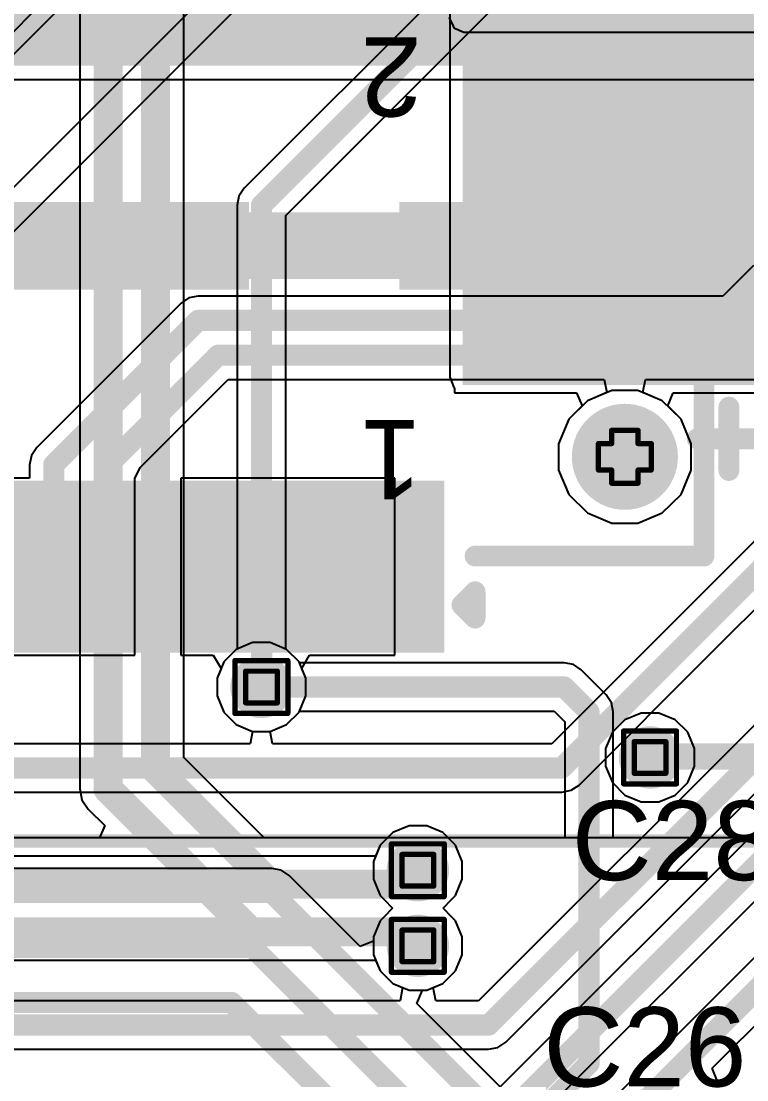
# Model space of a CAD drawing. Header units: inches. Extents: x -22 to 5433, y -13 to 5447.
# Drawn here: x 18.75 to 25.72, y 20.83 to 31.02 of the extents above; entities that cross this region are included whole.
import ezdxf

# ---------------------------------------------------------------- set-up
doc = ezdxf.new("R2010")
doc.units = ezdxf.units.IN
for name, color, linetype in [('Bottom Layer', 5, 'Continuous'), ('Bottom Overlay', 54, 'Continuous'), ('Bottom Paste', 16, 'Continuous'), ('Bottom Solder', 6, 'Continuous'), ('Drill Drawing', 1, 'Continuous'), ('Ground', 16, 'Continuous'), ('Pad Holes', 156, 'Continuous'), ('Power', 76, 'Continuous'), ('Top Layer', 1, 'Continuous'), ('Top Overlay', 2, 'Continuous'), ('Top Paste', 8, 'Continuous'), ('Top Solder', 216, 'Continuous'), ('Via Holes', 16, 'Continuous')]:
    doc.layers.add(name, color=color, linetype=linetype)
doc.styles.add('Arial', font='', dxfattribs={"height": 0.2})
doc.styles.get('Arial').set_extended_font_data('Arial')

msp = doc.modelspace()

# ---------------------------------------------------------------- hatches: boundary and pattern name
at = {"layer": 'Bottom Layer'}
for points in [[(23.004, 27.592), (26.504, 27.592), (26.504, 34.287), (23.004, 34.287)], [(23.04, 32.07), (26.54, 32.07), (26.54, 27.57), (23.04, 27.57)]]:
    msp.add_hatch(color=5, dxfattribs=at).paths.add_polyline_path(points)
h = msp.add_hatch(color=5, dxfattribs=at)
edge = h.paths.add_edge_path()
edge.add_arc((21.057, 24.613), 0.3, 0, 360)
h = msp.add_hatch(color=5, dxfattribs=at)
edge = h.paths.add_edge_path()
edge.add_arc((24.793, 23.935), 0.3, 0, 360)
h = msp.add_hatch(color=5, dxfattribs=at)
edge = h.paths.add_edge_path()
edge.add_arc((22.561, 22.85), 0.3, 0, 360)
h = msp.add_hatch(color=5, dxfattribs=at)
edge = h.paths.add_edge_path()
edge.add_arc((22.561, 22.123), 0.3, 0, 360)
at = {"layer": 'Bottom Paste'}
msp.add_hatch(color=16, dxfattribs=at).paths.add_polyline_path([(23.04, 32.07), (26.54, 32.07), (26.54, 27.57), (23.04, 27.57)])
at = {"layer": 'Bottom Solder'}
msp.add_hatch(color=6, dxfattribs=at).paths.add_polyline_path([(22.99, 32.12), (26.591, 32.12), (26.591, 27.519), (22.99, 27.519)])
h = msp.add_hatch(color=6, dxfattribs=at)
edge = h.paths.add_edge_path()
edge.add_arc((24.551, 26.827), 0.102, 0, 360)
at = {"layer": 'Ground'}
h = msp.add_hatch(color=16, dxfattribs=at)
edge = h.paths.add_edge_path()
edge.add_arc((21.057, 24.613), 0.3, 0, 360)
h = msp.add_hatch(color=16, dxfattribs=at)
edge = h.paths.add_edge_path()
edge.add_arc((24.793, 23.935), 0.3, 0, 360)
h = msp.add_hatch(color=16, dxfattribs=at)
edge = h.paths.add_edge_path()
edge.add_arc((22.561, 22.85), 0.3, 0, 360)
h = msp.add_hatch(color=16, dxfattribs=at)
edge = h.paths.add_edge_path()
edge.add_arc((22.561, 22.123), 0.3, 0, 360)
at = {"layer": 'Pad Holes'}
h = msp.add_hatch(color=7, dxfattribs=at)
edge = h.paths.add_edge_path()
edge.add_arc((24.551, 26.827), 0.51, 0, 360)
at = {"layer": 'Power'}
h = msp.add_hatch(color=76, dxfattribs=at)
edge = h.paths.add_edge_path()
edge.add_arc((21.057, 24.613), 0.3, 0, 360)
h = msp.add_hatch(color=76, dxfattribs=at)
edge = h.paths.add_edge_path()
edge.add_arc((24.793, 23.935), 0.3, 0, 360)
h = msp.add_hatch(color=76, dxfattribs=at)
edge = h.paths.add_edge_path()
edge.add_arc((22.561, 22.85), 0.3, 0, 360)
h = msp.add_hatch(color=76, dxfattribs=at)
edge = h.paths.add_edge_path()
edge.add_arc((22.561, 22.123), 0.3, 0, 360)
at = {"layer": 'Top Layer'}
for points in [[(5.596, 28.537), (25.026, 28.537), (25.026, 29.177), (5.596, 29.177)], [(20.836, 28.537), (16.136, 28.537), (16.136, 29.177), (20.836, 29.177)], [(25.026, 28.537), (22.486, 28.537), (22.486, 29.177), (25.026, 29.177)], [(19.213, 25.046), (18.908, 25.046), (18.908, 26.496), (19.213, 26.496)], [(19.713, 25.046), (19.408, 25.046), (19.408, 26.496), (19.713, 26.496)], [(20.213, 25.046), (19.908, 25.046), (19.908, 26.496), (20.213, 26.496)], [(20.713, 25.046), (20.408, 25.046), (20.408, 26.496), (20.713, 26.496)], [(21.213, 25.046), (20.908, 25.046), (20.908, 26.496), (21.213, 26.496)], [(21.713, 25.046), (21.408, 25.046), (21.408, 26.496), (21.713, 26.496)], [(22.213, 25.046), (21.908, 25.046), (21.908, 26.496), (22.213, 26.496)], [(22.713, 25.046), (22.408, 25.046), (22.408, 26.496), (22.713, 26.496)]]:
    msp.add_hatch(color=1, dxfattribs=at).paths.add_polyline_path(points)
h = msp.add_hatch(color=1, dxfattribs=at)
edge = h.paths.add_edge_path()
edge.add_arc((21.057, 24.613), 0.3, 0, 360)
h = msp.add_hatch(color=1, dxfattribs=at)
edge = h.paths.add_edge_path()
edge.add_arc((24.793, 23.935), 0.3, 0, 360)
h = msp.add_hatch(color=1, dxfattribs=at)
edge = h.paths.add_edge_path()
edge.add_arc((22.561, 22.85), 0.3, 0, 360)
h = msp.add_hatch(color=1, dxfattribs=at)
edge = h.paths.add_edge_path()
edge.add_arc((22.561, 22.123), 0.3, 0, 360)
at = {"layer": 'Top Paste'}
for points in [[(20.836, 28.537), (16.136, 28.537), (16.136, 29.177), (20.836, 29.177)], [(25.026, 28.537), (22.486, 28.537), (22.486, 29.177), (25.026, 29.177)], [(19.213, 25.046), (18.908, 25.046), (18.908, 26.496), (19.213, 26.496)], [(19.713, 25.046), (19.408, 25.046), (19.408, 26.496), (19.713, 26.496)], [(20.213, 25.046), (19.908, 25.046), (19.908, 26.496), (20.213, 26.496)], [(20.713, 25.046), (20.408, 25.046), (20.408, 26.496), (20.713, 26.496)], [(21.213, 25.046), (20.908, 25.046), (20.908, 26.496), (21.213, 26.496)], [(21.713, 25.046), (21.408, 25.046), (21.408, 26.496), (21.713, 26.496)], [(22.213, 25.046), (21.908, 25.046), (21.908, 26.496), (22.213, 26.496)], [(22.713, 25.046), (22.408, 25.046), (22.408, 26.496), (22.713, 26.496)]]:
    msp.add_hatch(color=8, dxfattribs=at).paths.add_polyline_path(points)
at = {"layer": 'Top Solder'}
for points in [[(20.937, 28.435), (16.034, 28.435), (16.034, 29.278), (20.937, 29.278)], [(25.127, 28.435), (22.384, 28.435), (22.384, 29.278), (25.127, 29.278)], [(18.815, 24.944), (18.307, 24.944), (18.307, 26.597), (18.815, 26.597)], [(19.315, 24.944), (18.806, 24.944), (18.806, 26.597), (19.315, 26.597)], [(19.815, 24.944), (19.306, 24.944), (19.306, 26.597), (19.815, 26.597)], [(20.315, 24.944), (19.806, 24.944), (19.806, 26.597), (20.315, 26.597)], [(20.815, 24.944), (20.306, 24.944), (20.306, 26.597), (20.815, 26.597)], [(21.315, 24.944), (20.807, 24.944), (20.807, 26.597), (21.315, 26.597)], [(21.815, 24.944), (21.306, 24.944), (21.306, 26.597), (21.815, 26.597)], [(22.315, 24.944), (21.806, 24.944), (21.806, 26.597), (22.315, 26.597)], [(22.815, 24.944), (22.306, 24.944), (22.306, 26.597), (22.815, 26.597)]]:
    msp.add_hatch(color=216, dxfattribs=at).paths.add_polyline_path(points)
h = msp.add_hatch(color=216, dxfattribs=at)
edge = h.paths.add_edge_path()
edge.add_arc((24.551, 26.827), 0.102, 0, 360)
at = {"layer": 'Via Holes'}
h = msp.add_hatch(color=7, dxfattribs=at)
edge = h.paths.add_edge_path()
edge.add_arc((21.057, 24.613), 0.15, 0, 360)
h = msp.add_hatch(color=7, dxfattribs=at)
edge = h.paths.add_edge_path()
edge.add_arc((24.793, 23.935), 0.15, 0, 360)
h = msp.add_hatch(color=7, dxfattribs=at)
edge = h.paths.add_edge_path()
edge.add_arc((22.561, 22.85), 0.15, 0, 360)
h = msp.add_hatch(color=7, dxfattribs=at)
edge = h.paths.add_edge_path()
edge.add_arc((22.561, 22.123), 0.15, 0, 360)

# ---------------------------------------------------------------- linework, layer by layer
at = {"layer": 'Bottom Layer'}
for p, q in [((22.867, 34.132), (22.867, 27.592)), ((19.31, 32.929), (19.31, 23.632)), ((20.311, 23.934), (20.311, 32.929)), ((22.867, 27.592), (22.907, 27.494)), ((22.907, 27.494), (22.913, 27.492)), ((22.913, 27.492), (22.913, 27.443)), ((22.913, 27.443), (24.086, 27.443)), ((24.086, 27.443), (24.139, 27.316)), ((24.963, 27.316), (25.015, 27.443)), ((25.015, 27.443), (26.667, 27.443)), ((24.139, 27.316), (24.011, 27.188)), ((25.091, 27.188), (24.963, 27.316)), ((24.011, 27.188), (23.914, 26.953)), ((25.188, 26.953), (25.091, 27.188)), ((23.914, 26.953), (23.914, 26.7)), ((25.188, 26.7), (25.188, 26.953)), ((23.914, 26.7), (24.011, 26.466)), ((25.091, 26.466), (25.188, 26.7)), ((24.011, 26.466), (24.19, 26.287)), ((24.911, 26.287), (25.091, 26.466)), ((24.19, 26.287), (24.424, 26.19)), ((24.677, 26.19), (24.911, 26.287)), ((24.424, 26.19), (24.677, 26.19)), ((20.815, 24.975), (20.695, 24.854)), ((20.972, 25.04), (20.815, 24.975)), ((21.142, 25.04), (20.972, 25.04)), ((21.298, 24.975), (21.142, 25.04)), ((21.419, 24.854), (21.298, 24.975)), ((20.695, 24.854), (20.63, 24.698)), ((21.422, 24.846), (21.419, 24.854)), ((23.967, 24.846), (21.422, 24.846)), ((24.056, 24.828), (23.967, 24.846)), ((24.132, 24.777), (24.056, 24.828)), ((24.371, 24.538), (24.132, 24.777)), ((20.63, 24.698), (20.63, 24.528)), ((20.63, 24.528), (20.695, 24.371)), ((24.422, 24.462), (24.371, 24.538)), ((24.439, 24.373), (24.422, 24.462)), ((20.695, 24.371), (20.815, 24.251)), ((21.298, 24.251), (21.419, 24.371)), ((21.419, 24.371), (21.422, 24.38)), ((21.422, 24.38), (23.87, 24.38)), ((23.87, 24.38), (23.973, 24.277)), ((24.439, 23.162), (24.439, 24.373)), ((20.815, 24.251), (20.972, 24.186)), ((21.142, 24.186), (21.298, 24.251)), ((23.973, 24.277), (23.973, 23.162)), ((20.972, 24.186), (21.142, 24.186)), ((21.083, 23.162), (20.311, 23.934)), ((19.31, 23.632), (19.331, 23.528)), ((19.331, 23.528), (19.39, 23.439)), ((19.39, 23.439), (19.55, 23.279)), ((19.55, 23.279), (19.501, 23.162)), ((22.476, 23.277), (22.319, 23.212)), ((22.646, 23.277), (22.476, 23.277)), ((22.802, 23.212), (22.646, 23.277)), ((30.861, 23.162), (6.071, 23.162)), ((19.501, 23.162), (16.13, 23.162)), ((22.269, 23.162), (21.083, 23.162)), ((22.319, 23.212), (22.269, 23.162)), ((22.853, 23.162), (22.802, 23.212)), ((23.973, 23.162), (22.853, 23.162)), ((26.262, 23.162), (24.439, 23.162))]:
    msp.add_line(p, q, dxfattribs=at)
for points in [[(19.582, 23.632, 0.279, 0.279, 0), (19.582, 33.199, 0.279, 0.279, 0)], [(20.039, 23.821, 0.279, 0.279, 0), (20.039, 33.199, 0.279, 0.279, 0)], [(21.057, 24.613, 0.203, 0.203, 0), (23.967, 24.613, 0.203, 0.203, 0)], [(23.967, 24.613, 0.203, 0.203, 0), (24.206, 24.373, 0.203, 0.203, 0)], [(24.206, 20.991, 0.203, 0.203, 0), (24.206, 24.373, 0.203, 0.203, 0)], [(20.039, 23.821, 0.279, 0.279, 0), (21.145, 22.715, 0.279, 0.279, 0)], [(19.582, 23.632, 0.279, 0.279, 0), (20.956, 22.258, 0.279, 0.279, 0)], [(22.426, 22.715, 0.279, 0.279, 0), (22.561, 22.85, 0.279, 0.279, 0)], [(21.145, 22.715, 0.279, 0.279, 0), (22.426, 22.715, 0.279, 0.279, 0)], [(20.956, 22.258, 0.279, 0.279, 0), (22.426, 22.258, 0.279, 0.279, 0)], [(22.426, 22.258, 0.279, 0.279, 0), (22.561, 22.123, 0.279, 0.279, 0)], [(23.148, 19.933, 0.203, 0.203, 0), (24.206, 20.991, 0.203, 0.203, 0)]]:
    msp.add_lwpolyline(points, format="xyseb", dxfattribs=at)
for points in [[(21.006, 24.613, 0.102, 0.102, 1), (21.107, 24.613, 0.102, 0.102, 1)], [(23.916, 24.613, 0.102, 0.102, 1), (24.018, 24.613, 0.102, 0.102, 1)], [(23.916, 24.613, 0.102, 0.102, 1), (24.018, 24.613, 0.102, 0.102, 1)], [(24.155, 24.373, 0.102, 0.102, 1), (24.257, 24.373, 0.102, 0.102, 1)], [(24.155, 24.373, 0.102, 0.102, 1), (24.257, 24.373, 0.102, 0.102, 1)], [(19.969, 23.821, 0.14, 0.14, 1), (20.109, 23.821, 0.14, 0.14, 1)], [(19.969, 23.821, 0.14, 0.14, 1), (20.109, 23.821, 0.14, 0.14, 1)], [(19.512, 23.632, 0.14, 0.14, 1), (19.652, 23.632, 0.14, 0.14, 1)], [(19.512, 23.632, 0.14, 0.14, 1), (19.652, 23.632, 0.14, 0.14, 1)], [(22.491, 22.85, 0.14, 0.14, 1), (22.63, 22.85, 0.14, 0.14, 1)], [(21.075, 22.715, 0.14, 0.14, 1), (21.215, 22.715, 0.14, 0.14, 1)], [(21.075, 22.715, 0.14, 0.14, 1), (21.215, 22.715, 0.14, 0.14, 1)], [(22.356, 22.715, 0.14, 0.14, 1), (22.496, 22.715, 0.14, 0.14, 1)], [(22.356, 22.715, 0.14, 0.14, 1), (22.496, 22.715, 0.14, 0.14, 1)], [(20.886, 22.258, 0.14, 0.14, 1), (21.026, 22.258, 0.14, 0.14, 1)], [(20.886, 22.258, 0.14, 0.14, 1), (21.026, 22.258, 0.14, 0.14, 1)], [(22.356, 22.258, 0.14, 0.14, 1), (22.496, 22.258, 0.14, 0.14, 1)], [(22.356, 22.258, 0.14, 0.14, 1), (22.496, 22.258, 0.14, 0.14, 1)], [(22.491, 22.123, 0.14, 0.14, 1), (22.63, 22.123, 0.14, 0.14, 1)], [(24.155, 20.991, 0.102, 0.102, 1), (24.257, 20.991, 0.102, 0.102, 1)], [(24.155, 20.991, 0.102, 0.102, 1), (24.257, 20.991, 0.102, 0.102, 1)]]:
    msp.add_lwpolyline(points, format="xyseb", close=True, dxfattribs=at)
at = {"layer": 'Bottom Overlay'}
for points in [[(25.551, 26.695, 0.2, 0.2, 0), (25.551, 27.305, 0.2, 0.2, 0)], [(25.246, 27, 0.2, 0.2, 0), (25.856, 27, 0.2, 0.2, 0)], [(4.958, 23.131, 0.127, 0.127, 0), (31.958, 23.131, 0.127, 0.127, 0)]]:
    msp.add_lwpolyline(points, format="xyseb", dxfattribs=at)
for points in [[(25.501, 27.305, 0.1, 0.1, 1), (25.601, 27.305, 0.1, 0.1, 1)], [(25.196, 27, 0.1, 0.1, 1), (25.296, 27, 0.1, 0.1, 1)], [(25.501, 26.695, 0.1, 0.1, 1), (25.601, 26.695, 0.1, 0.1, 1)]]:
    msp.add_lwpolyline(points, format="xyseb", close=True, dxfattribs=at)
at = {"layer": 'Bottom Solder'}
for p in [(-5.239, 6.997), (-3.736, 6.996), (-3.066, 7.238)]:
    msp.add_line(p, (5432.852, 5447.493), dxfattribs=at)
at = {"layer": 'Drill Drawing'}
for points in [[(24.424, 26.954, 0.0508, 0.0508, 0), (24.424, 27.081, 0.0508, 0.0508, 0)], [(24.424, 27.081, 0.0508, 0.0508, 0), (24.678, 27.081, 0.0508, 0.0508, 0)], [(24.678, 26.954, 0.0508, 0.0508, 0), (24.678, 27.081, 0.0508, 0.0508, 0)], [(24.297, 26.7, 0.0508, 0.0508, 0), (24.297, 26.954, 0.0508, 0.0508, 0)], [(24.297, 26.954, 0.0508, 0.0508, 0), (24.424, 26.954, 0.0508, 0.0508, 0)], [(24.678, 26.954, 0.0508, 0.0508, 0), (24.805, 26.954, 0.0508, 0.0508, 0)], [(24.805, 26.7, 0.0508, 0.0508, 0), (24.805, 26.954, 0.0508, 0.0508, 0)], [(24.297, 26.7, 0.0508, 0.0508, 0), (24.424, 26.7, 0.0508, 0.0508, 0)], [(24.424, 26.573, 0.0508, 0.0508, 0), (24.424, 26.7, 0.0508, 0.0508, 0)], [(24.678, 26.7, 0.0508, 0.0508, 0), (24.805, 26.7, 0.0508, 0.0508, 0)], [(24.678, 26.573, 0.0508, 0.0508, 0), (24.678, 26.7, 0.0508, 0.0508, 0)], [(24.424, 26.573, 0.0508, 0.0508, 0), (24.678, 26.573, 0.0508, 0.0508, 0)], [(20.803, 24.867, 0.0508, 0.0508, 0), (21.311, 24.867, 0.0508, 0.0508, 0)], [(20.803, 24.359, 0.0508, 0.0508, 0), (20.803, 24.867, 0.0508, 0.0508, 0)], [(21.311, 24.359, 0.0508, 0.0508, 0), (21.311, 24.867, 0.0508, 0.0508, 0)], [(20.904, 24.765, 0.0508, 0.0508, 0), (21.209, 24.765, 0.0508, 0.0508, 0)], [(20.904, 24.46, 0.0508, 0.0508, 0), (20.904, 24.765, 0.0508, 0.0508, 0)], [(21.209, 24.46, 0.0508, 0.0508, 0), (21.209, 24.765, 0.0508, 0.0508, 0)], [(20.904, 24.46, 0.0508, 0.0508, 0), (21.209, 24.46, 0.0508, 0.0508, 0)], [(20.803, 24.359, 0.0508, 0.0508, 0), (21.311, 24.359, 0.0508, 0.0508, 0)], [(24.539, 24.189, 0.0508, 0.0508, 0), (25.047, 24.189, 0.0508, 0.0508, 0)], [(24.539, 23.681, 0.0508, 0.0508, 0), (24.539, 24.189, 0.0508, 0.0508, 0)], [(25.047, 23.681, 0.0508, 0.0508, 0), (25.047, 24.189, 0.0508, 0.0508, 0)], [(24.641, 24.087, 0.0508, 0.0508, 0), (24.946, 24.087, 0.0508, 0.0508, 0)], [(24.641, 23.783, 0.0508, 0.0508, 0), (24.641, 24.087, 0.0508, 0.0508, 0)], [(24.946, 23.783, 0.0508, 0.0508, 0), (24.946, 24.087, 0.0508, 0.0508, 0)], [(24.641, 23.783, 0.0508, 0.0508, 0), (24.946, 23.783, 0.0508, 0.0508, 0)], [(24.539, 23.681, 0.0508, 0.0508, 0), (25.047, 23.681, 0.0508, 0.0508, 0)], [(22.307, 23.104, 0.0508, 0.0508, 0), (22.815, 23.104, 0.0508, 0.0508, 0)], [(22.307, 22.596, 0.0508, 0.0508, 0), (22.307, 23.104, 0.0508, 0.0508, 0)], [(22.815, 22.596, 0.0508, 0.0508, 0), (22.815, 23.104, 0.0508, 0.0508, 0)], [(22.408, 23.002, 0.0508, 0.0508, 0), (22.713, 23.002, 0.0508, 0.0508, 0)], [(22.408, 22.698, 0.0508, 0.0508, 0), (22.408, 23.002, 0.0508, 0.0508, 0)], [(22.713, 22.698, 0.0508, 0.0508, 0), (22.713, 23.002, 0.0508, 0.0508, 0)], [(22.408, 22.698, 0.0508, 0.0508, 0), (22.713, 22.698, 0.0508, 0.0508, 0)], [(22.307, 22.596, 0.0508, 0.0508, 0), (22.815, 22.596, 0.0508, 0.0508, 0)], [(22.307, 22.377, 0.0508, 0.0508, 0), (22.815, 22.377, 0.0508, 0.0508, 0)], [(22.307, 21.869, 0.0508, 0.0508, 0), (22.307, 22.377, 0.0508, 0.0508, 0)], [(22.815, 21.869, 0.0508, 0.0508, 0), (22.815, 22.377, 0.0508, 0.0508, 0)], [(22.408, 22.275, 0.0508, 0.0508, 0), (22.713, 22.275, 0.0508, 0.0508, 0)], [(22.408, 21.971, 0.0508, 0.0508, 0), (22.408, 22.275, 0.0508, 0.0508, 0)], [(22.713, 21.971, 0.0508, 0.0508, 0), (22.713, 22.275, 0.0508, 0.0508, 0)], [(22.408, 21.971, 0.0508, 0.0508, 0), (22.713, 21.971, 0.0508, 0.0508, 0)], [(22.307, 21.869, 0.0508, 0.0508, 0), (22.815, 21.869, 0.0508, 0.0508, 0)]]:
    msp.add_lwpolyline(points, format="xyseb", dxfattribs=at)
for points in [[(24.411, 27.081, 0.0254, 0.0254, 1), (24.436, 27.081, 0.0254, 0.0254, 1)], [(24.411, 27.081, 0.0254, 0.0254, 1), (24.436, 27.081, 0.0254, 0.0254, 1)], [(24.665, 27.081, 0.0254, 0.0254, 1), (24.69, 27.081, 0.0254, 0.0254, 1)], [(24.665, 27.081, 0.0254, 0.0254, 1), (24.69, 27.081, 0.0254, 0.0254, 1)], [(24.284, 26.954, 0.0254, 0.0254, 1), (24.309, 26.954, 0.0254, 0.0254, 1)], [(24.284, 26.954, 0.0254, 0.0254, 1), (24.309, 26.954, 0.0254, 0.0254, 1)], [(24.411, 26.954, 0.0254, 0.0254, 1), (24.436, 26.954, 0.0254, 0.0254, 1)], [(24.411, 26.954, 0.0254, 0.0254, 1), (24.436, 26.954, 0.0254, 0.0254, 1)], [(24.665, 26.954, 0.0254, 0.0254, 1), (24.69, 26.954, 0.0254, 0.0254, 1)], [(24.665, 26.954, 0.0254, 0.0254, 1), (24.69, 26.954, 0.0254, 0.0254, 1)], [(24.792, 26.954, 0.0254, 0.0254, 1), (24.817, 26.954, 0.0254, 0.0254, 1)], [(24.792, 26.954, 0.0254, 0.0254, 1), (24.817, 26.954, 0.0254, 0.0254, 1)], [(24.284, 26.7, 0.0254, 0.0254, 1), (24.309, 26.7, 0.0254, 0.0254, 1)], [(24.284, 26.7, 0.0254, 0.0254, 1), (24.309, 26.7, 0.0254, 0.0254, 1)], [(24.411, 26.7, 0.0254, 0.0254, 1), (24.436, 26.7, 0.0254, 0.0254, 1)], [(24.411, 26.7, 0.0254, 0.0254, 1), (24.436, 26.7, 0.0254, 0.0254, 1)], [(24.665, 26.7, 0.0254, 0.0254, 1), (24.69, 26.7, 0.0254, 0.0254, 1)], [(24.665, 26.7, 0.0254, 0.0254, 1), (24.69, 26.7, 0.0254, 0.0254, 1)], [(24.792, 26.7, 0.0254, 0.0254, 1), (24.817, 26.7, 0.0254, 0.0254, 1)], [(24.792, 26.7, 0.0254, 0.0254, 1), (24.817, 26.7, 0.0254, 0.0254, 1)], [(24.411, 26.573, 0.0254, 0.0254, 1), (24.436, 26.573, 0.0254, 0.0254, 1)], [(24.411, 26.573, 0.0254, 0.0254, 1), (24.436, 26.573, 0.0254, 0.0254, 1)], [(24.665, 26.573, 0.0254, 0.0254, 1), (24.69, 26.573, 0.0254, 0.0254, 1)], [(24.665, 26.573, 0.0254, 0.0254, 1), (24.69, 26.573, 0.0254, 0.0254, 1)], [(20.79, 24.867, 0.0254, 0.0254, 1), (20.815, 24.867, 0.0254, 0.0254, 1)], [(20.79, 24.867, 0.0254, 0.0254, 1), (20.815, 24.867, 0.0254, 0.0254, 1)], [(21.298, 24.867, 0.0254, 0.0254, 1), (21.323, 24.867, 0.0254, 0.0254, 1)], [(21.298, 24.867, 0.0254, 0.0254, 1), (21.323, 24.867, 0.0254, 0.0254, 1)], [(20.892, 24.765, 0.0254, 0.0254, 1), (20.917, 24.765, 0.0254, 0.0254, 1)], [(20.892, 24.765, 0.0254, 0.0254, 1), (20.917, 24.765, 0.0254, 0.0254, 1)], [(21.196, 24.765, 0.0254, 0.0254, 1), (21.222, 24.765, 0.0254, 0.0254, 1)], [(21.196, 24.765, 0.0254, 0.0254, 1), (21.222, 24.765, 0.0254, 0.0254, 1)], [(20.892, 24.46, 0.0254, 0.0254, 1), (20.917, 24.46, 0.0254, 0.0254, 1)], [(20.892, 24.46, 0.0254, 0.0254, 1), (20.917, 24.46, 0.0254, 0.0254, 1)], [(21.196, 24.46, 0.0254, 0.0254, 1), (21.222, 24.46, 0.0254, 0.0254, 1)], [(21.196, 24.46, 0.0254, 0.0254, 1), (21.222, 24.46, 0.0254, 0.0254, 1)], [(20.79, 24.359, 0.0254, 0.0254, 1), (20.815, 24.359, 0.0254, 0.0254, 1)], [(20.79, 24.359, 0.0254, 0.0254, 1), (20.815, 24.359, 0.0254, 0.0254, 1)], [(21.298, 24.359, 0.0254, 0.0254, 1), (21.323, 24.359, 0.0254, 0.0254, 1)], [(21.298, 24.359, 0.0254, 0.0254, 1), (21.323, 24.359, 0.0254, 0.0254, 1)], [(24.526, 24.189, 0.0254, 0.0254, 1), (24.552, 24.189, 0.0254, 0.0254, 1)], [(24.526, 24.189, 0.0254, 0.0254, 1), (24.552, 24.189, 0.0254, 0.0254, 1)], [(25.034, 24.189, 0.0254, 0.0254, 1), (25.06, 24.189, 0.0254, 0.0254, 1)], [(25.034, 24.189, 0.0254, 0.0254, 1), (25.06, 24.189, 0.0254, 0.0254, 1)], [(24.628, 24.087, 0.0254, 0.0254, 1), (24.653, 24.087, 0.0254, 0.0254, 1)], [(24.628, 24.087, 0.0254, 0.0254, 1), (24.653, 24.087, 0.0254, 0.0254, 1)], [(24.933, 24.087, 0.0254, 0.0254, 1), (24.958, 24.087, 0.0254, 0.0254, 1)], [(24.933, 24.087, 0.0254, 0.0254, 1), (24.958, 24.087, 0.0254, 0.0254, 1)], [(24.628, 23.783, 0.0254, 0.0254, 1), (24.653, 23.783, 0.0254, 0.0254, 1)], [(24.628, 23.783, 0.0254, 0.0254, 1), (24.653, 23.783, 0.0254, 0.0254, 1)], [(24.933, 23.783, 0.0254, 0.0254, 1), (24.958, 23.783, 0.0254, 0.0254, 1)], [(24.933, 23.783, 0.0254, 0.0254, 1), (24.958, 23.783, 0.0254, 0.0254, 1)], [(24.526, 23.681, 0.0254, 0.0254, 1), (24.552, 23.681, 0.0254, 0.0254, 1)], [(24.526, 23.681, 0.0254, 0.0254, 1), (24.552, 23.681, 0.0254, 0.0254, 1)], [(25.034, 23.681, 0.0254, 0.0254, 1), (25.06, 23.681, 0.0254, 0.0254, 1)], [(25.034, 23.681, 0.0254, 0.0254, 1), (25.06, 23.681, 0.0254, 0.0254, 1)], [(22.294, 23.104, 0.0254, 0.0254, 1), (22.319, 23.104, 0.0254, 0.0254, 1)], [(22.294, 23.104, 0.0254, 0.0254, 1), (22.319, 23.104, 0.0254, 0.0254, 1)], [(22.802, 23.104, 0.0254, 0.0254, 1), (22.827, 23.104, 0.0254, 0.0254, 1)], [(22.802, 23.104, 0.0254, 0.0254, 1), (22.827, 23.104, 0.0254, 0.0254, 1)], [(22.396, 23.002, 0.0254, 0.0254, 1), (22.421, 23.002, 0.0254, 0.0254, 1)], [(22.396, 23.002, 0.0254, 0.0254, 1), (22.421, 23.002, 0.0254, 0.0254, 1)], [(22.7, 23.002, 0.0254, 0.0254, 1), (22.726, 23.002, 0.0254, 0.0254, 1)], [(22.7, 23.002, 0.0254, 0.0254, 1), (22.726, 23.002, 0.0254, 0.0254, 1)], [(22.396, 22.698, 0.0254, 0.0254, 1), (22.421, 22.698, 0.0254, 0.0254, 1)], [(22.396, 22.698, 0.0254, 0.0254, 1), (22.421, 22.698, 0.0254, 0.0254, 1)], [(22.7, 22.698, 0.0254, 0.0254, 1), (22.726, 22.698, 0.0254, 0.0254, 1)], [(22.7, 22.698, 0.0254, 0.0254, 1), (22.726, 22.698, 0.0254, 0.0254, 1)], [(22.294, 22.596, 0.0254, 0.0254, 1), (22.319, 22.596, 0.0254, 0.0254, 1)], [(22.294, 22.596, 0.0254, 0.0254, 1), (22.319, 22.596, 0.0254, 0.0254, 1)], [(22.802, 22.596, 0.0254, 0.0254, 1), (22.827, 22.596, 0.0254, 0.0254, 1)], [(22.802, 22.596, 0.0254, 0.0254, 1), (22.827, 22.596, 0.0254, 0.0254, 1)], [(22.294, 22.377, 0.0254, 0.0254, 1), (22.319, 22.377, 0.0254, 0.0254, 1)], [(22.294, 22.377, 0.0254, 0.0254, 1), (22.319, 22.377, 0.0254, 0.0254, 1)], [(22.802, 22.377, 0.0254, 0.0254, 1), (22.827, 22.377, 0.0254, 0.0254, 1)], [(22.802, 22.377, 0.0254, 0.0254, 1), (22.827, 22.377, 0.0254, 0.0254, 1)], [(22.396, 22.275, 0.0254, 0.0254, 1), (22.421, 22.275, 0.0254, 0.0254, 1)], [(22.396, 22.275, 0.0254, 0.0254, 1), (22.421, 22.275, 0.0254, 0.0254, 1)], [(22.7, 22.275, 0.0254, 0.0254, 1), (22.726, 22.275, 0.0254, 0.0254, 1)], [(22.7, 22.275, 0.0254, 0.0254, 1), (22.726, 22.275, 0.0254, 0.0254, 1)], [(22.396, 21.971, 0.0254, 0.0254, 1), (22.421, 21.971, 0.0254, 0.0254, 1)], [(22.396, 21.971, 0.0254, 0.0254, 1), (22.421, 21.971, 0.0254, 0.0254, 1)], [(22.7, 21.971, 0.0254, 0.0254, 1), (22.726, 21.971, 0.0254, 0.0254, 1)], [(22.7, 21.971, 0.0254, 0.0254, 1), (22.726, 21.971, 0.0254, 0.0254, 1)], [(22.294, 21.869, 0.0254, 0.0254, 1), (22.319, 21.869, 0.0254, 0.0254, 1)], [(22.294, 21.869, 0.0254, 0.0254, 1), (22.319, 21.869, 0.0254, 0.0254, 1)], [(22.802, 21.869, 0.0254, 0.0254, 1), (22.827, 21.869, 0.0254, 0.0254, 1)], [(22.802, 21.869, 0.0254, 0.0254, 1), (22.827, 21.869, 0.0254, 0.0254, 1)]]:
    msp.add_lwpolyline(points, format="xyseb", close=True, dxfattribs=at)
at = {"layer": 'Ground'}
for p, q in [((23.215, 31.734), (20.892, 29.411)), ((21.29, 29.149), (23.476, 31.336)), ((20.841, 29.335), (20.824, 29.246)), ((20.892, 29.411), (20.841, 29.335)), ((20.824, 29.246), (20.824, 24.978)), ((21.29, 24.978), (21.29, 29.149)), ((32.474, 28.689), (23.633, 19.848)), ((25.391, 20.946), (32.736, 28.291)), ((24.424, 27.464), (24.19, 27.367)), ((24.677, 27.464), (24.424, 27.464)), ((24.911, 27.367), (24.677, 27.464)), ((24.19, 27.367), (24.011, 27.188)), ((25.091, 27.188), (24.911, 27.367)), ((24.011, 27.188), (23.914, 26.953)), ((25.188, 26.953), (25.091, 27.188)), ((23.914, 26.953), (23.914, 26.7)), ((25.188, 26.7), (25.188, 26.953)), ((23.914, 26.7), (24.011, 26.466)), ((25.091, 26.466), (25.188, 26.7)), ((24.011, 26.466), (24.19, 26.287)), ((24.911, 26.287), (25.091, 26.466)), ((24.19, 26.287), (24.424, 26.19)), ((24.677, 26.19), (24.911, 26.287)), ((26.071, 26.29), (25.076, 25.295)), ((24.424, 26.19), (24.677, 26.19)), ((25.406, 24.966), (26.401, 25.961)), ((27.364, 25.814), (23.144, 21.594)), ((23.406, 21.197), (27.694, 25.485)), ((27.917, 25.332), (23.265, 20.68)), ((25.076, 25.295), (23.848, 24.067)), ((20.815, 24.975), (20.695, 24.854)), ((20.824, 24.978), (20.815, 24.975)), ((21.298, 24.975), (21.29, 24.978)), ((21.419, 24.854), (21.298, 24.975)), ((23.526, 20.282), (28.247, 25.002)), ((24.11, 23.67), (25.406, 24.966)), ((20.695, 24.854), (20.63, 24.698)), ((21.484, 24.698), (21.419, 24.854)), ((20.63, 24.698), (20.63, 24.528)), ((21.484, 24.528), (21.484, 24.698)), ((20.63, 24.528), (20.695, 24.371)), ((21.419, 24.371), (21.484, 24.528)), ((20.695, 24.371), (20.815, 24.251)), ((21.298, 24.251), (21.419, 24.371)), ((20.815, 24.251), (20.972, 24.186)), ((21.142, 24.186), (21.298, 24.251)), ((20.972, 24.186), (20.95, 24.067)), ((21.163, 24.067), (21.142, 24.186)), ((20.95, 24.067), (12.991, 24.067)), ((23.848, 24.067), (21.163, 24.067)), ((24.034, 23.619), (24.11, 23.67)), ((12.894, 23.601), (23.945, 23.601)), ((23.945, 23.601), (24.034, 23.619)), ((22.476, 23.277), (22.319, 23.212)), ((22.646, 23.277), (22.476, 23.277)), ((22.802, 23.212), (22.646, 23.277)), ((22.319, 23.212), (22.199, 23.092)), ((22.923, 23.092), (22.802, 23.212)), ((22.199, 23.092), (22.134, 22.935)), ((22.988, 22.935), (22.923, 23.092)), ((22.134, 22.935), (22.134, 22.765)), ((22.988, 22.765), (22.988, 22.935)), ((22.134, 22.765), (22.199, 22.608)), ((22.923, 22.608), (22.988, 22.765)), ((22.199, 22.608), (22.237, 22.569)), ((22.884, 22.569), (22.923, 22.608)), ((22.237, 22.569), (22.317, 22.486)), ((22.804, 22.486), (22.884, 22.569)), ((22.237, 22.403), (22.199, 22.365)), ((22.317, 22.486), (22.237, 22.403)), ((22.884, 22.403), (22.804, 22.486)), ((22.923, 22.365), (22.884, 22.403)), ((22.199, 22.365), (22.134, 22.208)), ((22.988, 22.208), (22.923, 22.365)), ((22.134, 22.208), (22.134, 22.038)), ((22.988, 22.038), (22.988, 22.208)), ((22.134, 22.038), (22.199, 21.881)), ((22.923, 21.881), (22.988, 22.038)), ((22.199, 21.881), (22.319, 21.761)), ((22.802, 21.761), (22.923, 21.881)), ((22.319, 21.761), (22.414, 21.721)), ((22.414, 21.721), (22.389, 21.594)), ((22.707, 21.721), (22.802, 21.761)), ((22.732, 21.594), (22.707, 21.721)), ((22.389, 21.594), (11.954, 21.594)), ((23.144, 21.594), (22.732, 21.594)), ((23.33, 21.146), (23.406, 21.197)), ((11.858, 21.128), (23.241, 21.128)), ((23.241, 21.128), (23.33, 21.146)), ((25.443, 20.819), (25.391, 20.946))]:
    msp.add_line(p, q, dxfattribs=at)
for points in [[(21.057, 29.246, 0.203, 0.203, 0), (23.379, 31.569, 0.203, 0.203, 0)], [(21.057, 24.613, 0.203, 0.203, 0), (21.057, 29.246, 0.203, 0.203, 0)], [(23.729, 19.614, 0.203, 0.203, 0), (32.639, 28.524, 0.203, 0.203, 0)], [(25.241, 25.13, 0.203, 0.203, 0), (26.495, 26.384, 0.203, 0.203, 0)], [(23.241, 21.361, 0.203, 0.203, 0), (27.788, 25.908, 0.203, 0.203, 0)], [(23.362, 20.447, 0.203, 0.203, 0), (28.34, 25.426, 0.203, 0.203, 0)], [(23.945, 23.834, 0.203, 0.203, 0), (25.241, 25.13, 0.203, 0.203, 0)], [(12.894, 23.834, 0.203, 0.203, 0), (23.945, 23.834, 0.203, 0.203, 0)], [(11.858, 21.361, 0.203, 0.203, 0), (23.241, 21.361, 0.203, 0.203, 0)]]:
    msp.add_lwpolyline(points, format="xyseb", dxfattribs=at)
for points in [[(21.006, 29.246, 0.102, 0.102, 1), (21.107, 29.246, 0.102, 0.102, 1)], [(21.006, 29.246, 0.102, 0.102, 1), (21.107, 29.246, 0.102, 0.102, 1)], [(25.19, 25.13, 0.102, 0.102, 1), (25.292, 25.13, 0.102, 0.102, 1)], [(25.19, 25.13, 0.102, 0.102, 1), (25.292, 25.13, 0.102, 0.102, 1)], [(21.006, 24.613, 0.102, 0.102, 1), (21.107, 24.613, 0.102, 0.102, 1)], [(23.894, 23.834, 0.102, 0.102, 1), (23.996, 23.834, 0.102, 0.102, 1)], [(23.894, 23.834, 0.102, 0.102, 1), (23.996, 23.834, 0.102, 0.102, 1)], [(23.19, 21.361, 0.102, 0.102, 1), (23.292, 21.361, 0.102, 0.102, 1)], [(23.19, 21.361, 0.102, 0.102, 1), (23.292, 21.361, 0.102, 0.102, 1)]]:
    msp.add_lwpolyline(points, format="xyseb", close=True, dxfattribs=at)
at = {"layer": 'Power'}
for p, q in [((8.327, 30.455), (51.86, 30.455)), ((24.424, 27.464), (24.19, 27.367)), ((24.677, 27.464), (24.424, 27.464)), ((24.911, 27.367), (24.677, 27.464)), ((24.19, 27.367), (24.011, 27.188)), ((25.091, 27.188), (24.911, 27.367)), ((24.011, 27.188), (23.914, 26.953)), ((25.188, 26.953), (25.091, 27.188)), ((23.914, 26.953), (23.914, 26.7)), ((25.188, 26.7), (25.188, 26.953)), ((23.914, 26.7), (24.011, 26.466)), ((25.091, 26.466), (25.188, 26.7)), ((24.011, 26.466), (24.19, 26.287)), ((24.911, 26.287), (25.091, 26.466)), ((24.19, 26.287), (24.424, 26.19)), ((24.677, 26.19), (24.911, 26.287)), ((24.424, 26.19), (24.677, 26.19)), ((20.815, 24.975), (20.695, 24.854)), ((20.972, 25.04), (20.815, 24.975)), ((21.142, 25.04), (20.972, 25.04)), ((21.298, 24.975), (21.142, 25.04)), ((21.419, 24.854), (21.298, 24.975)), ((20.695, 24.854), (20.63, 24.698)), ((21.484, 24.698), (21.419, 24.854)), ((20.63, 24.698), (20.63, 24.528)), ((21.484, 24.528), (21.484, 24.698)), ((20.63, 24.528), (20.695, 24.371)), ((21.419, 24.371), (21.484, 24.528)), ((20.695, 24.371), (20.815, 24.251)), ((21.298, 24.251), (21.419, 24.371)), ((24.708, 24.362), (24.551, 24.297)), ((24.878, 24.362), (24.708, 24.362)), ((25.035, 24.297), (24.878, 24.362)), ((20.815, 24.251), (20.972, 24.186)), ((21.142, 24.186), (21.298, 24.251)), ((24.551, 24.297), (24.431, 24.177)), ((25.155, 24.177), (25.035, 24.297)), ((20.972, 24.186), (21.142, 24.186)), ((24.431, 24.177), (24.366, 24.02)), ((25.22, 24.02), (25.155, 24.177)), ((24.366, 24.02), (24.366, 23.85)), ((25.22, 23.85), (25.22, 24.02)), ((24.366, 23.85), (24.431, 23.693)), ((25.155, 23.693), (25.22, 23.85)), ((24.431, 23.693), (24.551, 23.573)), ((25.035, 23.573), (25.155, 23.693)), ((24.551, 23.573), (24.708, 23.508)), ((24.878, 23.508), (25.035, 23.573)), ((24.708, 23.508), (24.878, 23.508)), ((22.476, 23.277), (22.319, 23.212)), ((22.646, 23.277), (22.476, 23.277)), ((22.802, 23.212), (22.646, 23.277)), ((22.319, 23.212), (22.199, 23.092)), ((22.923, 23.092), (22.802, 23.212)), ((22.199, 23.092), (22.134, 22.935)), ((22.988, 22.935), (22.923, 23.092)), ((22.134, 22.935), (22.134, 22.765)), ((22.988, 22.765), (22.988, 22.935)), ((21.157, 22.868), (4.832, 22.868)), ((21.246, 22.85), (21.157, 22.868)), ((21.322, 22.799), (21.246, 22.85)), ((22.007, 22.115), (21.322, 22.799)), ((22.134, 22.765), (22.199, 22.608)), ((22.923, 22.608), (22.988, 22.765)), ((22.199, 22.608), (22.237, 22.569)), ((22.884, 22.569), (22.923, 22.608)), ((22.237, 22.569), (22.317, 22.486)), ((22.804, 22.486), (22.884, 22.569)), ((22.237, 22.403), (22.199, 22.365)), ((22.317, 22.486), (22.237, 22.403)), ((22.884, 22.403), (22.804, 22.486)), ((22.923, 22.365), (22.884, 22.403)), ((22.199, 22.365), (22.134, 22.208)), ((22.988, 22.208), (22.923, 22.365)), ((22.134, 22.208), (22.134, 22.167)), ((22.988, 22.038), (22.988, 22.208)), ((22.134, 22.167), (22.007, 22.115)), ((22.923, 21.881), (22.988, 22.038)), ((22.802, 21.761), (22.923, 21.881)), ((22.552, 21.569), (22.605, 21.696)), ((22.605, 21.696), (22.646, 21.696)), ((22.646, 21.696), (22.802, 21.761)), ((24.945, 19.176), (22.552, 21.569))]:
    msp.add_line(p, q, dxfattribs=at)
for points in [[(8.139, 30.908, 0.635, 0.635, 0), (52.048, 30.908, 0.635, 0.635, 0)], [(4.466, 22.635, 0.203, 0.203, 0), (21.157, 22.635, 0.203, 0.203, 0)], [(21.157, 22.635, 0.203, 0.203, 0), (24.781, 19.011, 0.203, 0.203, 0)], [(3.454, 22.106, 0.203, 0.203, 0), (20.974, 22.106, 0.203, 0.203, 0)], [(20.974, 22.106, 0.203, 0.203, 0), (24.337, 18.743, 0.203, 0.203, 0)], [(-15.641, 21.577, 0.203, 0.203, 0), (20.772, 21.577, 0.203, 0.203, 0)], [(20.772, 21.577, 0.203, 0.203, 0), (23.9, 18.45, 0.203, 0.203, 0)]]:
    msp.add_lwpolyline(points, format="xyseb", dxfattribs=at)
for points in [[(21.106, 22.635, 0.102, 0.102, 1), (21.208, 22.635, 0.102, 0.102, 1)], [(21.106, 22.635, 0.102, 0.102, 1), (21.208, 22.635, 0.102, 0.102, 1)], [(20.923, 22.106, 0.102, 0.102, 1), (21.025, 22.106, 0.102, 0.102, 1)], [(20.923, 22.106, 0.102, 0.102, 1), (21.025, 22.106, 0.102, 0.102, 1)], [(20.721, 21.577, 0.102, 0.102, 1), (20.823, 21.577, 0.102, 0.102, 1)], [(20.721, 21.577, 0.102, 0.102, 1), (20.823, 21.577, 0.102, 0.102, 1)]]:
    msp.add_lwpolyline(points, format="xyseb", close=True, dxfattribs=at)
at = {"layer": 'Top Layer'}
for p, q in [((22.86, 31.053), (22.893, 30.986)), ((22.893, 30.986), (22.907, 30.953)), ((22.907, 30.953), (23.004, 30.913)), ((23.004, 30.913), (26.041, 30.913)), ((25.788, 28.668), (25.493, 28.373)), ((20.36, 28.355), (20.285, 28.305)), ((20.449, 28.373), (20.36, 28.355)), ((25.493, 28.373), (20.449, 28.373)), ((20.285, 28.305), (18.896, 26.916)), ((19.894, 26.727), (20.738, 27.572)), ((20.738, 27.572), (24.352, 27.572)), ((24.352, 27.572), (24.377, 27.445)), ((24.724, 27.445), (24.749, 27.572)), ((24.749, 27.572), (27.864, 27.572)), ((24.377, 27.445), (24.19, 27.367)), ((24.911, 27.367), (24.724, 27.445)), ((24.19, 27.367), (24.011, 27.188)), ((25.091, 27.188), (24.911, 27.367)), ((24.011, 27.188), (23.914, 26.953)), ((25.188, 26.953), (25.091, 27.188)), ((18.896, 26.916), (18.845, 26.84)), ((23.914, 26.953), (23.914, 26.7)), ((25.188, 26.7), (25.188, 26.953)), ((18.845, 26.84), (18.828, 26.751)), ((18.828, 26.751), (18.828, 26.623)), ((19.84, 26.623), (19.894, 26.727)), ((23.914, 26.7), (24.011, 26.466)), ((25.091, 26.466), (25.188, 26.7)), ((18.828, 26.623), (17.781, 26.623)), ((19.84, 24.919), (19.84, 26.623)), ((22.34, 26.623), (20.281, 26.623)), ((20.281, 26.623), (20.281, 24.919)), ((22.34, 24.919), (22.34, 26.623)), ((24.011, 26.466), (24.19, 26.287)), ((24.911, 26.287), (25.091, 26.466)), ((24.19, 26.287), (24.424, 26.19)), ((24.677, 26.19), (24.911, 26.287)), ((24.424, 26.19), (24.677, 26.19)), ((17.781, 24.919), (19.84, 24.919)), ((20.281, 24.919), (20.593, 24.919)), ((20.593, 24.919), (20.669, 24.792)), ((21.445, 24.792), (21.52, 24.919)), ((21.52, 24.919), (22.34, 24.919)), ((20.669, 24.792), (20.63, 24.698)), ((21.484, 24.698), (21.445, 24.792)), ((20.63, 24.698), (20.63, 24.528)), ((21.484, 24.528), (21.484, 24.698)), ((20.63, 24.528), (20.695, 24.371)), ((21.419, 24.371), (21.484, 24.528)), ((20.695, 24.371), (20.815, 24.251)), ((21.298, 24.251), (21.419, 24.371)), ((20.815, 24.251), (20.972, 24.186)), ((21.142, 24.186), (21.298, 24.251)), ((20.972, 24.186), (21.142, 24.186)), ((22.476, 23.277), (22.319, 23.212)), ((22.646, 23.277), (22.476, 23.277)), ((22.802, 23.212), (22.646, 23.277)), ((22.319, 23.212), (22.199, 23.092)), ((22.923, 23.092), (22.802, 23.212)), ((22.199, 23.092), (22.155, 22.987)), ((22.988, 22.935), (22.923, 23.092)), ((22.155, 22.987), (12.548, 22.987)), ((22.988, 22.765), (22.988, 22.935)), ((22.923, 22.608), (22.988, 22.765)), ((22.884, 22.569), (22.923, 22.608)), ((22.804, 22.486), (22.884, 22.569)), ((22.884, 22.403), (22.804, 22.486)), ((22.923, 22.365), (22.884, 22.403)), ((22.988, 22.208), (22.923, 22.365)), ((22.988, 22.038), (22.988, 22.208)), ((22.923, 21.881), (22.988, 22.038)), ((12.85, 21.986), (22.155, 21.986)), ((22.155, 21.986), (22.199, 21.881)), ((22.199, 21.881), (22.319, 21.761)), ((22.802, 21.761), (22.923, 21.881)), ((22.319, 21.761), (22.476, 21.696)), ((22.476, 21.696), (22.646, 21.696)), ((22.646, 21.696), (22.802, 21.761))]:
    msp.add_line(p, q, dxfattribs=at)
for points in [[(25.589, 28.14, 0.203, 0.203, 0), (26.021, 28.572, 0.203, 0.203, 0)], [(19.061, 26.751, 0.203, 0.203, 0), (20.449, 28.14, 0.203, 0.203, 0)], [(20.449, 28.14, 0.203, 0.203, 0), (25.589, 28.14, 0.203, 0.203, 0)], [(19.561, 26.724, 0.203, 0.203, 0), (20.641, 27.805, 0.203, 0.203, 0)], [(20.641, 27.805, 0.203, 0.203, 0), (27.864, 27.805, 0.203, 0.203, 0)], [(19.061, 25.771, 0.203, 0.203, 0), (19.061, 26.751, 0.203, 0.203, 0)], [(19.561, 25.771, 0.203, 0.203, 0), (19.561, 26.724, 0.203, 0.203, 0)], [(21.061, 24.617, 0.203, 0.203, 0), (21.061, 25.771, 0.203, 0.203, 0)], [(21.057, 24.613, 0.203, 0.203, 0), (21.061, 24.617, 0.203, 0.203, 0)], [(24.793, 23.945, 0.254, 0.254, 0), (26.699, 23.945, 0.254, 0.254, 0)], [(24.793, 23.935, 0.254, 0.254, 0), (24.793, 23.945, 0.254, 0.254, 0)], [(22.426, 22.715, 0.279, 0.279, 0), (22.561, 22.85, 0.279, 0.279, 0)], [(12.548, 22.715, 0.279, 0.279, 0), (22.426, 22.715, 0.279, 0.279, 0)], [(12.737, 22.258, 0.279, 0.279, 0), (22.426, 22.258, 0.279, 0.279, 0)], [(22.426, 22.258, 0.279, 0.279, 0), (22.561, 22.123, 0.279, 0.279, 0)]]:
    msp.add_lwpolyline(points, format="xyseb", dxfattribs=at)
for points in [[(20.399, 28.14, 0.102, 0.102, 1), (20.5, 28.14, 0.102, 0.102, 1)], [(20.399, 28.14, 0.102, 0.102, 1), (20.5, 28.14, 0.102, 0.102, 1)], [(25.538, 28.14, 0.102, 0.102, 1), (25.64, 28.14, 0.102, 0.102, 1)], [(25.538, 28.14, 0.102, 0.102, 1), (25.64, 28.14, 0.102, 0.102, 1)], [(20.591, 27.805, 0.102, 0.102, 1), (20.692, 27.805, 0.102, 0.102, 1)], [(20.591, 27.805, 0.102, 0.102, 1), (20.692, 27.805, 0.102, 0.102, 1)], [(19.01, 26.751, 0.102, 0.102, 1), (19.111, 26.751, 0.102, 0.102, 1)], [(19.01, 26.751, 0.102, 0.102, 1), (19.111, 26.751, 0.102, 0.102, 1)], [(19.51, 26.724, 0.102, 0.102, 1), (19.611, 26.724, 0.102, 0.102, 1)], [(19.51, 26.724, 0.102, 0.102, 1), (19.611, 26.724, 0.102, 0.102, 1)], [(19.01, 25.771, 0.102, 0.102, 1), (19.111, 25.771, 0.102, 0.102, 1)], [(19.51, 25.771, 0.102, 0.102, 1), (19.611, 25.771, 0.102, 0.102, 1)], [(21.01, 25.771, 0.102, 0.102, 1), (21.111, 25.771, 0.102, 0.102, 1)], [(21.006, 24.613, 0.102, 0.102, 1), (21.107, 24.613, 0.102, 0.102, 1)], [(21.01, 24.617, 0.102, 0.102, 1), (21.111, 24.617, 0.102, 0.102, 1)], [(21.01, 24.617, 0.102, 0.102, 1), (21.111, 24.617, 0.102, 0.102, 1)], [(24.73, 23.945, 0.127, 0.127, 1), (24.857, 23.945, 0.127, 0.127, 1)], [(24.73, 23.945, 0.127, 0.127, 1), (24.857, 23.945, 0.127, 0.127, 1)], [(24.73, 23.935, 0.127, 0.127, 1), (24.857, 23.935, 0.127, 0.127, 1)], [(22.491, 22.85, 0.14, 0.14, 1), (22.63, 22.85, 0.14, 0.14, 1)], [(22.356, 22.715, 0.14, 0.14, 1), (22.496, 22.715, 0.14, 0.14, 1)], [(22.356, 22.715, 0.14, 0.14, 1), (22.496, 22.715, 0.14, 0.14, 1)], [(22.356, 22.258, 0.14, 0.14, 1), (22.496, 22.258, 0.14, 0.14, 1)], [(22.356, 22.258, 0.14, 0.14, 1), (22.496, 22.258, 0.14, 0.14, 1)], [(22.491, 22.123, 0.14, 0.14, 1), (22.63, 22.123, 0.14, 0.14, 1)]]:
    msp.add_lwpolyline(points, format="xyseb", close=True, dxfattribs=at)
at = {"layer": 'Top Overlay'}
for points in [[(23.787, 31.842, 0.2, 0.2, 0), (25.311, 30.318, 0.2, 0.2, 0)], [(25.311, 29.557, 0.2, 0.2, 0), (25.311, 30.318, 0.2, 0.2, 0)], [(25.311, 25.872, 0.2, 0.2, 0), (25.311, 28.157, 0.2, 0.2, 0)], [(23.111, 25.872, 0.2, 0.2, 0), (25.311, 25.872, 0.2, 0.2, 0)], [(22.984, 25.402, 0.2, 0.2, 0), (23.111, 25.529, 0.2, 0.2, 0)], [(23.111, 25.275, 0.2, 0.2, 0), (23.111, 25.529, 0.2, 0.2, 0)], [(22.984, 25.402, 0.2, 0.2, 0), (23.111, 25.275, 0.2, 0.2, 0)]]:
    msp.add_lwpolyline(points, format="xyseb", dxfattribs=at)
for points in [[(25.261, 30.318, 0.1, 0.1, 1), (25.361, 30.318, 0.1, 0.1, 1)], [(25.261, 30.318, 0.1, 0.1, 1), (25.361, 30.318, 0.1, 0.1, 1)], [(25.261, 29.557, 0.1, 0.1, 1), (25.361, 29.557, 0.1, 0.1, 1)], [(25.261, 28.157, 0.1, 0.1, 1), (25.361, 28.157, 0.1, 0.1, 1)], [(23.061, 25.872, 0.1, 0.1, 1), (23.161, 25.872, 0.1, 0.1, 1)], [(25.261, 25.872, 0.1, 0.1, 1), (25.361, 25.872, 0.1, 0.1, 1)], [(25.261, 25.872, 0.1, 0.1, 1), (25.361, 25.872, 0.1, 0.1, 1)], [(23.061, 25.529, 0.1, 0.1, 1), (23.161, 25.529, 0.1, 0.1, 1)], [(23.061, 25.529, 0.1, 0.1, 1), (23.161, 25.529, 0.1, 0.1, 1)], [(22.934, 25.402, 0.1, 0.1, 1), (23.034, 25.402, 0.1, 0.1, 1)], [(22.934, 25.402, 0.1, 0.1, 1), (23.034, 25.402, 0.1, 0.1, 1)], [(23.061, 25.275, 0.1, 0.1, 1), (23.161, 25.275, 0.1, 0.1, 1)], [(23.061, 25.275, 0.1, 0.1, 1), (23.161, 25.275, 0.1, 0.1, 1)]]:
    msp.add_lwpolyline(points, format="xyseb", close=True, dxfattribs=at)
at = {"layer": 'Top Solder'}
msp.add_line((-7.489, 4.525), (5432.852, 5447.493), dxfattribs=at)

# ---------------------------------------------------------------- texts
at = {"layer": 'Top Overlay', "style": 'Arial'}
for s, p in [('2', (22.6, 30.863)), ('1', (22.6, 27.18))]:
    msp.add_text(s, height=0.762, rotation=180, dxfattribs=at).set_placement(p)
for s, p in [('C28', (24.04, 22.755)), ('C26', (23.767, 20.77))]:
    msp.add_text(s, height=0.762, dxfattribs=at).set_placement(p)

doc.saveas('drawing.dxf')
